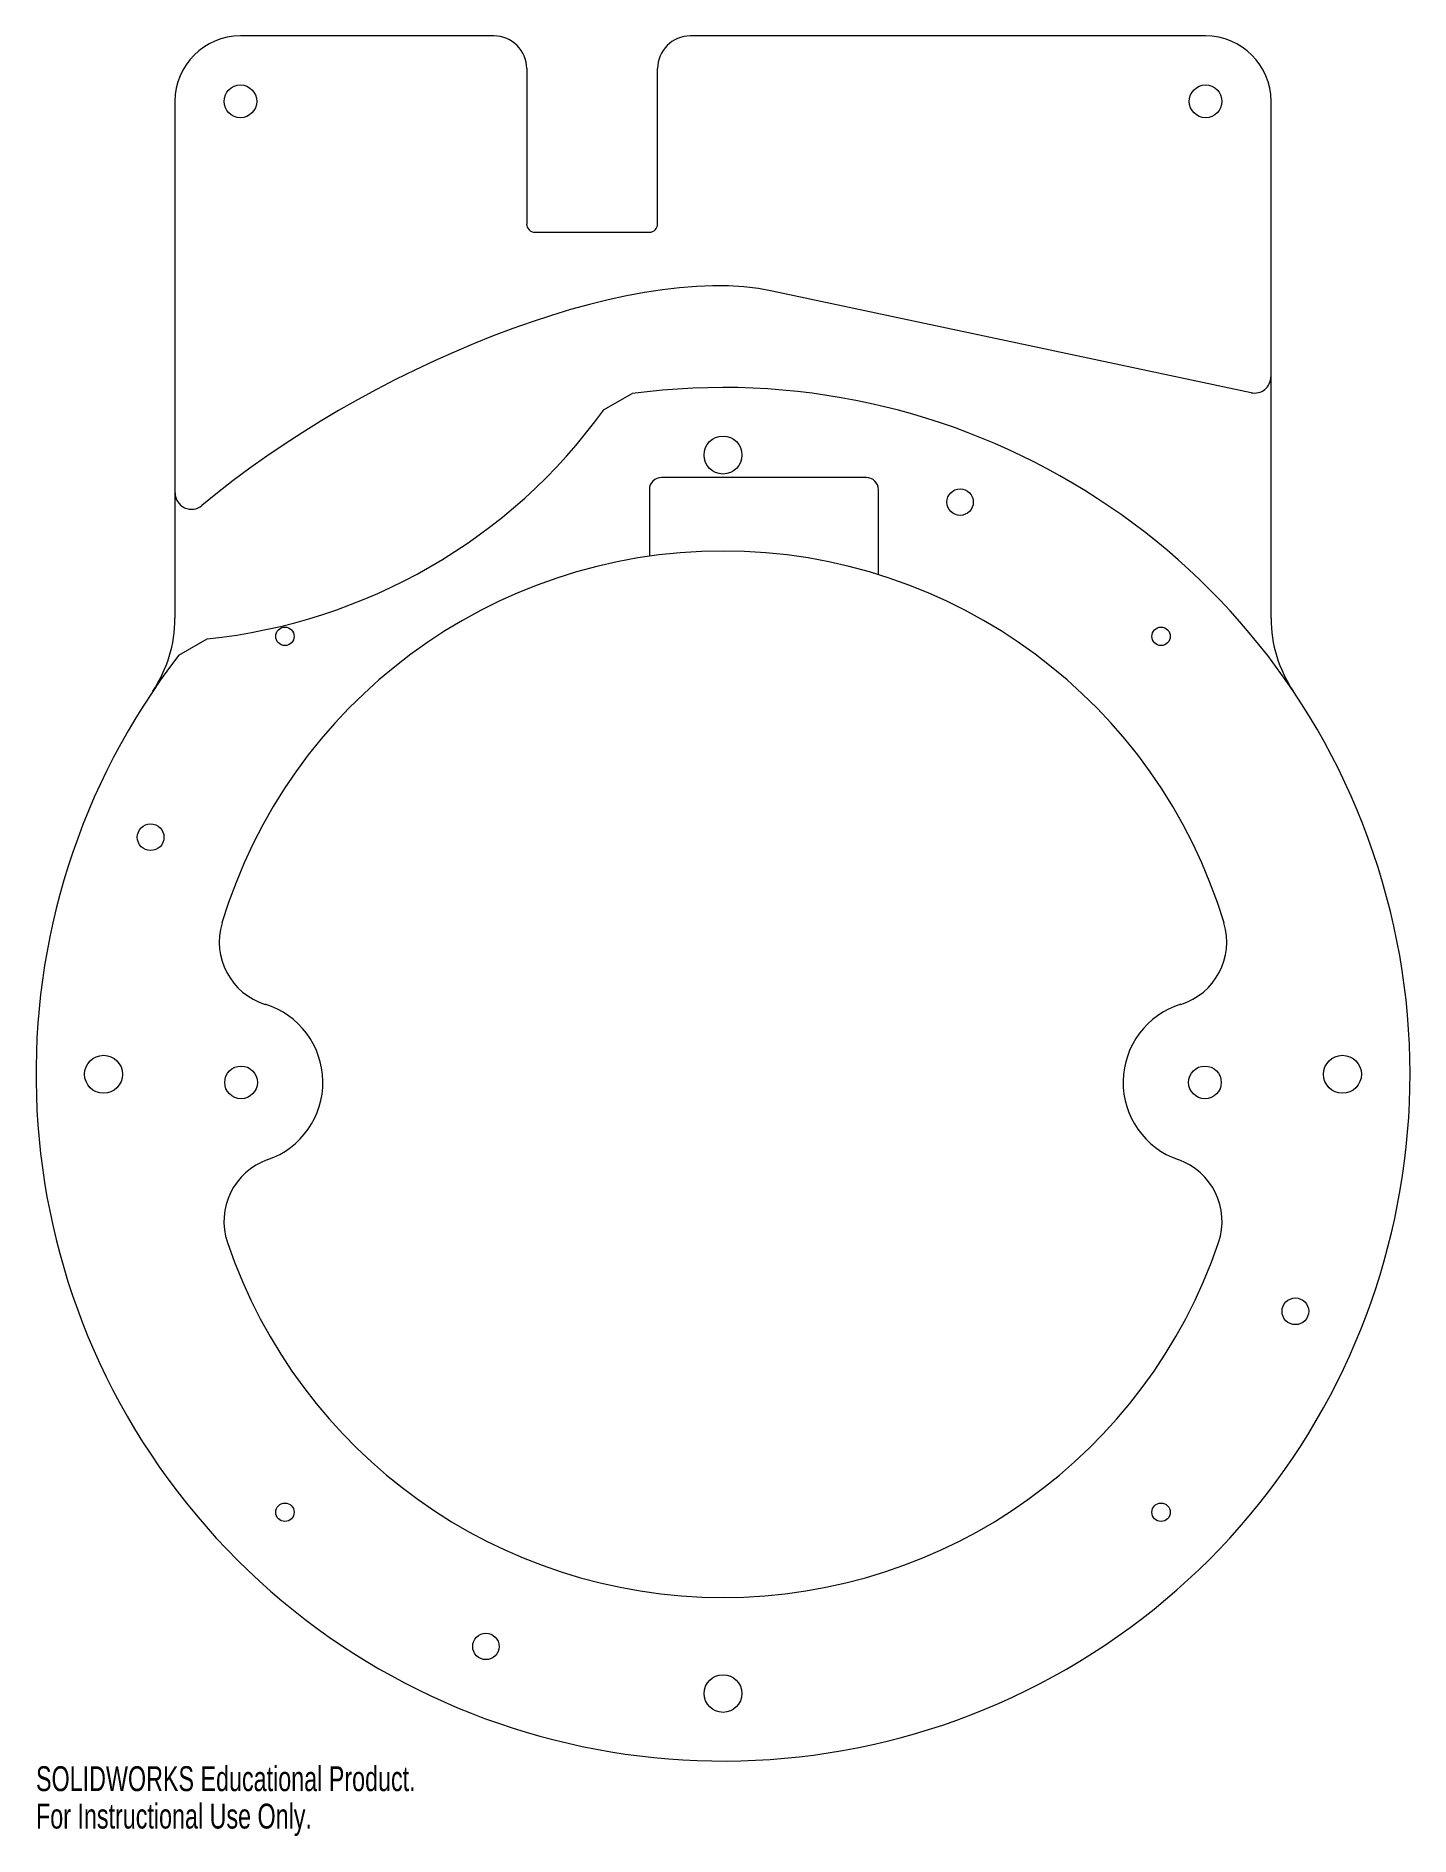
# Model space of a CAD drawing. Header units: inches. Extents: x -5.2 to 5.2, y -5.8 to 7.9.
import ezdxf

# ---------------------------------------------------------------- set-up
doc = ezdxf.new("R2010")
doc.units = ezdxf.units.IN
doc.header["$MEASUREMENT"] = 0
doc.styles.add('SLDTEXTSTYLE0', font='TXT', dxfattribs={"width": 0.7})

msp = doc.modelspace()

# ---------------------------------------------------------------- linework, layer by layer
at = {"color": 7, "linetype": 'Continuous', "lineweight": 15}
for p, q in [((-1.75, 7.938), (-3.688, 7.938)), ((3.688, 7.938), (-0.25, 7.938)), ((-1.5, 7.688), (-1.5, 6.5)), ((-0.5, 6.5), (-0.5, 7.688)), ((-4.188, 7.438), (-4.188, 3.486)), ((4.188, 3.486), (4.188, 7.438)), ((-1.438, 6.438), (-0.562, 6.438)), ((4.037, 5.21), (0.377, 5.988)), ((-0.912, 5.079), (-0.695, 5.204)), ((1.094, 4.562), (-0.469, 4.562)), ((-0.562, 4.469), (-0.562, 3.96)), ((1.188, 3.82), (1.188, 4.469)), ((-4.159, 3.204), (-3.943, 3.329))]:
    msp.add_line(p, q, dxfattribs=at)
for centre, radius in [((-3.688, 7.438), 0.125), ((3.688, 7.438), 0.125), ((0, 4.734), 0.145), ((1.812, 4.374), 0.101), ((-3.348, 3.348), 0.0703), ((3.348, 3.348), 0.0703), ((-4.374, 1.812), 0.102), ((-4.734, 0), 0.145), ((4.734, 0), 0.145), ((-3.683, -0.062), 0.125), ((3.683, -0.062), 0.125), ((4.374, -1.812), 0.102), ((-3.348, -3.348), 0.0703), ((3.348, -3.348), 0.0703), ((-1.812, -4.374), 0.101), ((0, -4.734), 0.144)]:
    msp.add_circle(centre, radius, dxfattribs=at)
for centre, radius, start, end in [((-3.688, 7.438), 0.5, 90, 180), ((-1.75, 7.688), 0.25, 360, 90), ((-0.25, 7.688), 0.25, 90, 180), ((3.688, 7.438), 0.5, 0, 90), ((-1.438, 6.5), 0.0625, 180, 270), ((-0.562, 6.5), 0.0625, 270, 0), ((0, 0), 5.25, 142.3927, 97.6073), ((4.062, 5.333), 0.125, 258, 0), ((-4.375, 7.578), 4.271, 275.8105, 324.1895), ((-0.469, 4.469), 0.0938, 90, 180), ((1.094, 4.469), 0.0938, 0, 90), ((-4.062, 4.444), 0.125, 180, 310.0266), ((0, 0), 4, 16.8128, 163.1872), ((-5.188, 3.486), 1, 326.0987, 0), ((5.188, 3.486), 1, 180, 213.9013), ((-3.35, 1.012), 0.5, 163.1872, 252.83), ((3.35, 1.012), 0.5, 287.17, 16.8128), ((-3.683, -0.062), 0.625, 289.1147, 72.83), ((3.683, -0.062), 0.625, 107.17, 250.8853), ((-3.314, -1.125), 0.5, 109.1147, 198.7575), ((3.314, -1.125), 0.5, 341.2425, 70.8853), ((0, 0), 4, 198.7575, 341.2425)]:
    msp.add_arc(centre, radius, start, end, dxfattribs=at)
msp.add_open_spline([(0.377, 5.988), (-0.732, 6.224), (-2.75, 5.382), (-3.982, 4.348)], degree=3, dxfattribs=at)

# ---------------------------------------------------------------- texts
at = {"color": 7, "linetype": 'Continuous', "char_height": 0.1903, "attachment_point": 1, "style": 'SLDTEXTSTYLE0'}
for s, insert in [('SOLIDWORKS Educational Product.', (-5.25, -5.29)), ('For Instructional Use Only.', (-5.25, -5.576))]:
    msp.add_mtext(s, dxfattribs=dict(at, insert=insert))

doc.saveas('drawing.dxf')
